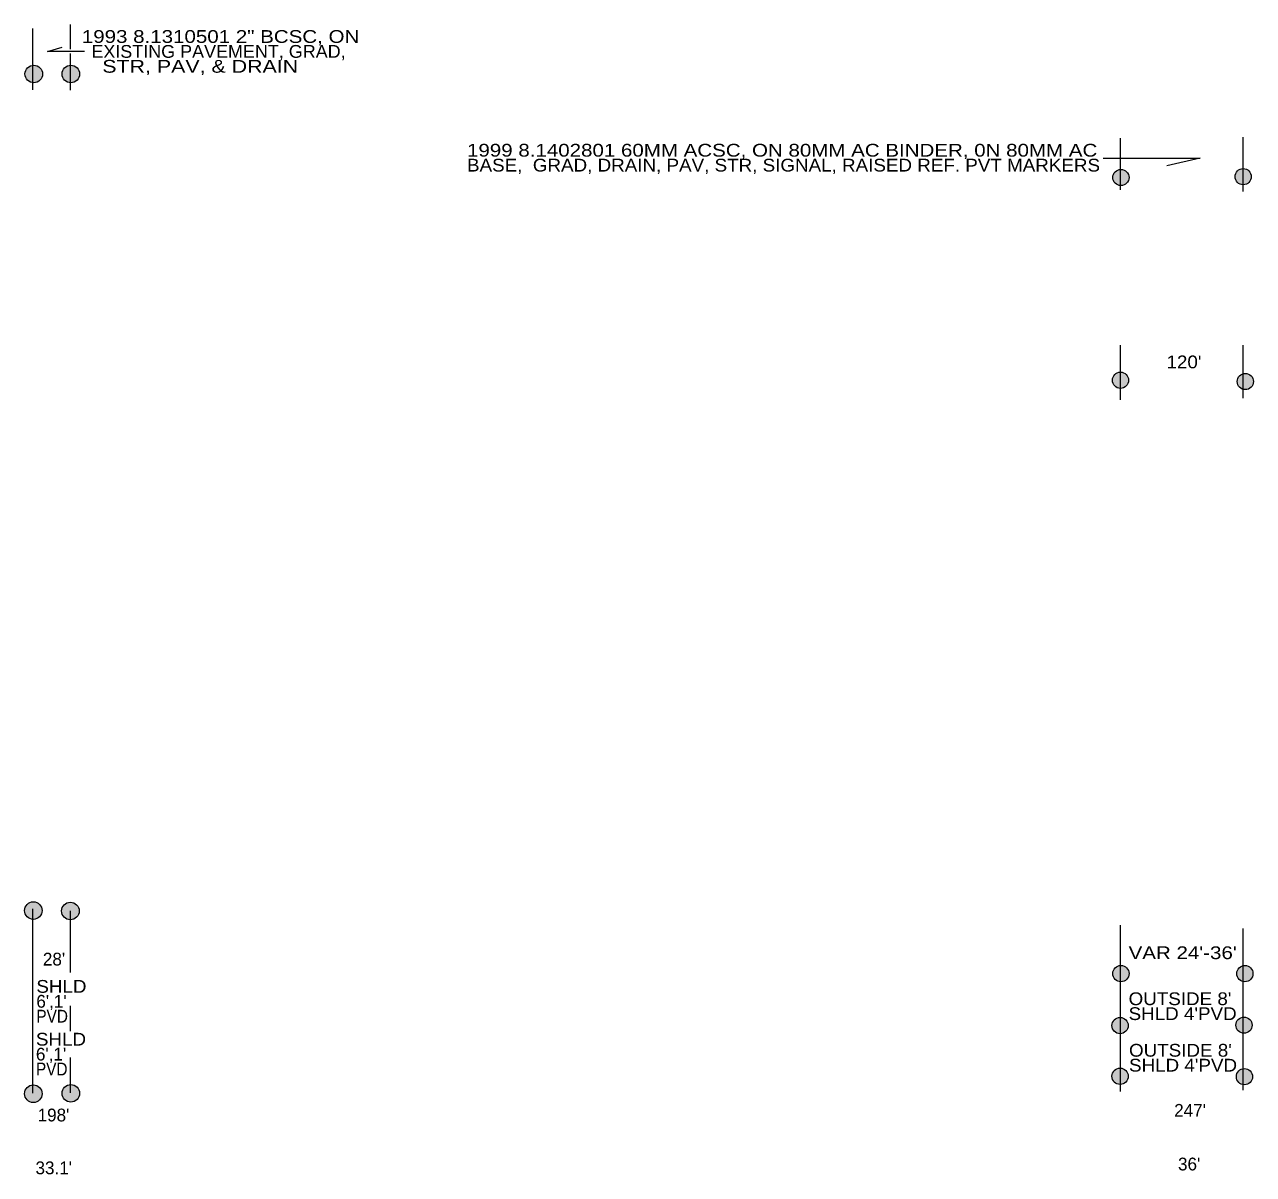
# Model space of a CAD drawing. Extents: x 4.06 to 6.95, y -3.72 to -1.02.
import ezdxf
from ezdxf.enums import TextEntityAlignment as Align

# ---------------------------------------------------------------- set-up
doc = ezdxf.new("R2010")
doc.units = 0
doc.header["$LTSCALE"] = 0.012
doc.layers.add('1', color=7, linetype='Continuous', lineweight=13)

msp = doc.modelspace()

# ---------------------------------------------------------------- hatches: boundary and pattern name
at = {"layer": '1'}
for points in [[(4.10662, -1.141, 1), (4.06538, -1.141, 1)], [(4.19362, -1.141, 1), (4.15238, -1.141, 1)], [(6.65705, -1.384, 1), (6.61895, -1.384, 1)], [(6.94405, -1.382, 1), (6.90595, -1.382, 1)], [(6.65605, -1.86, 1), (6.61795, -1.86, 1)], [(6.94905, -1.863, 1), (6.91095, -1.863, 1)], [(4.1056, -3.105, 1), (4.0644, -3.105, 1)], [(4.1926, -3.106, 1), (4.1514, -3.106, 1)], [(6.65705, -3.253, 1), (6.61895, -3.253, 1)], [(6.94805, -3.253, 1), (6.90995, -3.253, 1)], [(6.65505, -3.375, 1), (6.61695, -3.375, 1)], [(6.94605, -3.374, 1), (6.90795, -3.374, 1)], [(6.65505, -3.494, 1), (6.61695, -3.494, 1)], [(6.94705, -3.495, 1), (6.90895, -3.495, 1)], [(4.1056, -3.535, 1), (4.0644, -3.535, 1)], [(4.19362, -3.534, 1), (4.15238, -3.534, 1)]]:
    msp.add_hatch(color=256, dxfattribs=at).paths.add_polyline_path(points)

# ---------------------------------------------------------------- linework, layer by layer
for p, q in [((4.084, -1.178), (4.084, -1.034)), ((4.172, -1.083), (4.172, -1.025)), ((4.172, -1.179), (4.172, -1.093)), ((6.637, -1.413), (6.637, -1.292)), ((6.925, -1.417), (6.925, -1.289)), ((6.637, -1.906), (6.637, -1.778)), ((6.925, -1.902), (6.925, -1.778)), ((4.084, -3.534), (4.084, -3.101)), ((4.172, -3.25), (4.172, -3.106)), ((6.637, -3.53), (6.637, -3.139)), ((6.925, -3.527), (6.925, -3.147)), ((4.172, -3.388), (4.172, -3.329)), ((4.172, -3.533), (4.172, -3.45))]:
    msp.add_line(p, q, dxfattribs=at)
for points in [[(4.205, -1.088), (4.118, -1.088), (4.153, -1.078)], [(6.596, -1.339), (6.824, -1.339), (6.746, -1.357)]]:
    msp.add_lwpolyline(points, dxfattribs=at)
for centre, radius in [((4.086, -1.141), 0.02062), ((4.173, -1.141), 0.02062), ((6.638, -1.384), 0.01905), ((6.925, -1.382), 0.01905), ((6.637, -1.86), 0.01905), ((6.93, -1.863), 0.01905), ((4.085, -3.105), 0.0206), ((4.172, -3.106), 0.0206), ((6.638, -3.253), 0.01905), ((6.929, -3.253), 0.01905), ((6.636, -3.375), 0.01905), ((6.927, -3.374), 0.01905), ((6.636, -3.494), 0.01905), ((6.928, -3.495), 0.01905), ((4.085, -3.535), 0.0206), ((4.173, -3.534), 0.02062)]:
    msp.add_circle(centre, radius, dxfattribs=at)

# ---------------------------------------------------------------- texts
for s, width, p in [('1993 8.1310501 2" BCSC, ON', 1.2, (4.5245, -1.068)), ('EXISTING PAVEMENT, GRAD, ', 1.05, (4.5255, -1.103)), ('STR, PAV, & DRAIN       ', 1.25, (4.5255, -1.138)), ("120'", 1.1, (6.786, -1.832)), ("VAR 24'-36'", 1.2, (6.783, -3.219))]:
    msp.add_text(s, height=0.03, dxfattribs=dict(at, width=width)).set_placement(p, align=Align.CENTER)
for s, width, p in [('1999 8.1402801 60MM ACSC, ON 80MM AC BINDER, 0N 80MM AC ', 1.2, (5.103, -1.335)), ('BASE,  GRAD, DRAIN, PAV, STR, SIGNAL, RAISED REF. PVT MARKERS', 1.1, (5.103, -1.37)), ('SHLD ', 1.1, (4.092, -3.298)), ("OUTSIDE 8'", 1.1, (6.656, -3.327)), ('PVD', 0.9, (4.092, -3.368)), ("SHLD 4'PVD", 1.1, (6.656, -3.362)), ('SHLD ', 1.1, (4.091, -3.422)), ("OUTSIDE 8'", 1.1, (6.657, -3.448)), ("SHLD 4'PVD", 1.1, (6.657, -3.483)), ('PVD', 0.9, (4.091, -3.492))]:
    msp.add_text(s, height=0.03, dxfattribs=dict(at, width=width)).set_placement(p)
msp.add_text("28'", height=0.03, dxfattribs=at).set_placement((4.1335, -3.234), align=Align.CENTER)
for s, p in [("6',1' ", (4.092, -3.333)), ("6',1' ", (4.091, -3.457)), ("198'", (4.095, -3.6)), ("247'", (6.763, -3.589)), ("36'", (6.772, -3.715)), ("33.1'", (4.09, -3.724))]:
    msp.add_text(s, height=0.03, dxfattribs=at).set_placement(p)

doc.saveas('drawing.dxf')
